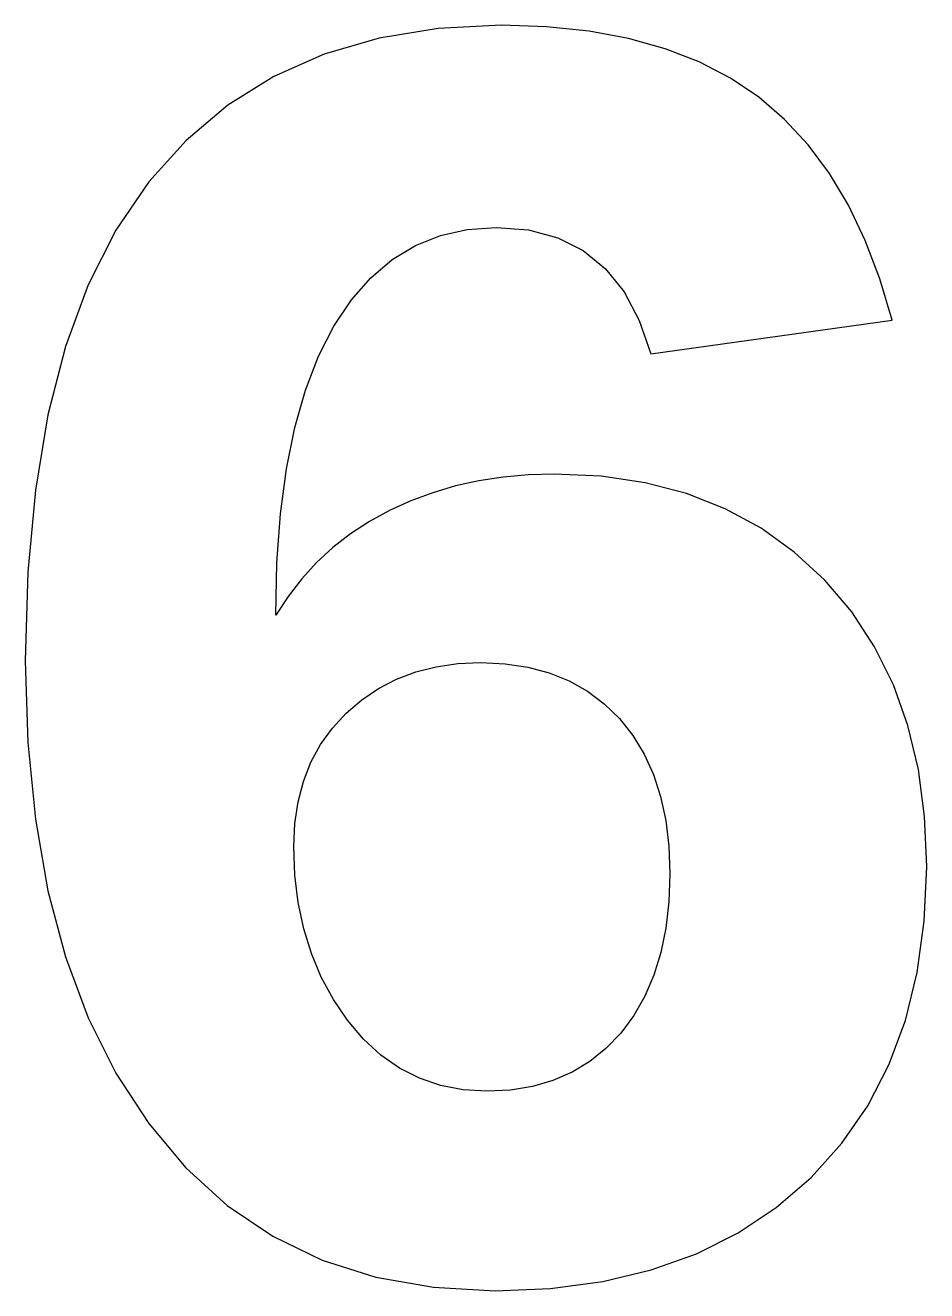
# Model space of a CAD drawing. Header units: metres. Extents: x -18.4 to 19.9, y -57.5 to -3.8.
import ezdxf

# ---------------------------------------------------------------- set-up
doc = ezdxf.new("R2010")
doc.units = ezdxf.units.M

msp = doc.modelspace()

# ---------------------------------------------------------------- linework, layer by layer
for p, q in [((-0.84082, -3.90848), (-3.34819, -4.31554)), ((1.85034, -3.7728), (-0.84082, -3.90848)), ((3.76755, -3.83511), (1.85034, -3.7728)), ((5.56563, -4.02206), (3.76755, -3.83511)), ((7.24458, -4.33365), (5.56563, -4.02206)), ((-3.34819, -4.31554), (-5.67177, -4.99394)), ((8.80443, -4.76985), (7.24458, -4.33365)), ((10.2452, -5.33069), (8.80443, -4.76985)), ((-5.67177, -4.99394), (-7.81154, -5.94371)), ((11.5668, -6.01616), (10.2452, -5.33069)), ((-7.81154, -5.94371), (-9.76753, -7.16487)), ((12.7693, -6.82628), (11.5668, -6.01616)), ((13.8646, -7.76733), (12.7693, -6.82628)), ((-9.76753, -7.16487), (-11.5397, -8.65738)), ((14.8645, -8.84566), (13.8646, -7.76733)), ((-11.5397, -8.65738), (-13.1281, -10.4213)), ((15.769, -10.0612), (14.8645, -8.84566)), ((16.578, -11.4141), (15.769, -10.0612)), ((-13.1281, -10.4213), (-14.5176, -12.4642)), ((17.2915, -12.9042), (16.578, -11.4141)), ((0.398743, -12.4391), (1.61835, -12.3536)), ((1.61835, -12.3536), (3.00194, -12.4632)), ((-14.5176, -12.4642), (-15.6933, -14.7944)), ((-1.80376, -13.1239), (-0.741943, -12.6959)), ((-0.741943, -12.6959), (0.398743, -12.4391)), ((3.00194, -12.4632), (4.23723, -12.7922)), ((4.23723, -12.7922), (5.32423, -13.3404)), ((-2.78668, -13.7231), (-1.80376, -13.1239)), ((5.32423, -13.3404), (6.26294, -14.108)), ((17.9096, -14.5316), (17.2915, -12.9042)), ((-3.69072, -14.4934), (-2.78668, -13.7231)), ((-4.51585, -15.4349), (-3.69072, -14.4934)), ((6.26294, -14.108), (7.05336, -15.0948)), ((-15.6933, -14.7944), (-16.6552, -17.4117)), ((18.4322, -16.2962), (17.9096, -14.5316)), ((-5.2621, -16.5476), (-4.51585, -15.4349)), ((7.05336, -15.0948), (7.69548, -16.3009)), ((-5.91843, -17.8252), (-5.2621, -16.5476)), ((7.69548, -16.3009), (8.18932, -17.7264)), ((8.18932, -17.7264), (18.4322, -16.2962)), ((-16.6552, -17.4117), (-17.4033, -20.3162)), ((-6.47377, -19.2613), (-5.91843, -17.8252)), ((-6.92813, -20.8559), (-6.47377, -19.2613)), ((-17.4033, -20.3162), (-17.9377, -23.5078)), ((-7.28154, -22.6091), (-6.92813, -20.8559)), ((-7.53397, -24.5208), (-7.28154, -22.6091)), ((1.9276, -22.9547), (0.895004, -23.1125)), ((2.9933, -22.86), (1.9276, -22.9547)), ((4.09215, -22.8284), (2.9933, -22.86)), ((6.07761, -22.9204), (4.09215, -22.8284)), ((7.94791, -23.1961), (6.07761, -22.9204)), ((-17.9377, -23.5078), (-18.2584, -26.9866)), ((-1.07076, -23.6174), (-2.00395, -23.9646)), ((-0.104431, -23.3334), (-1.07076, -23.6174)), ((0.895004, -23.1125), (-0.104431, -23.3334)), ((9.70305, -23.6556), (7.94791, -23.1961)), ((-2.00395, -23.9646), (-2.90402, -24.3749)), ((11.343, -24.299), (9.70305, -23.6556)), ((-7.68542, -26.591), (-7.53397, -24.5208)), ((-2.90402, -24.3749), (-3.75992, -24.8441)), ((12.8678, -25.1262), (11.343, -24.299)), ((-3.75992, -24.8441), (-4.56059, -25.3687)), ((14.2775, -26.1372), (12.8678, -25.1262)), ((-4.56059, -25.3687), (-5.30608, -25.9484)), ((-5.30608, -25.9484), (-5.99635, -26.5834)), ((15.5719, -27.332), (14.2775, -26.1372)), ((-7.7359, -28.8197), (-7.68542, -26.591)), ((-5.99635, -26.5834), (-6.63141, -27.2736)), ((-18.2584, -26.9866), (-18.3653, -30.7526)), ((-6.63141, -27.2736), (-7.21126, -28.019)), ((16.7205, -28.6829), (15.5719, -27.332)), ((-7.21126, -28.019), (-7.7359, -28.8197)), ((17.6924, -30.1623), (16.7205, -28.6829)), ((18.4875, -31.7704), (17.6924, -30.1623)), ((-18.3653, -30.7526), (-18.2584, -34.2302)), ((-1.78996, -31.2242), (-0.924179, -31.0052)), ((-0.924179, -31.0052), (-0.007141, -30.8739)), ((-0.007141, -30.8739), (0.961136, -30.8301)), ((0.961136, -30.8301), (1.99966, -30.8786)), ((1.99966, -30.8786), (2.9727, -31.0242)), ((2.9727, -31.0242), (3.88025, -31.2668)), ((-3.36777, -31.9247), (-2.60449, -31.5307)), ((-2.60449, -31.5307), (-1.78996, -31.2242)), ((3.88025, -31.2668), (4.72231, -31.6064)), ((4.72231, -31.6064), (5.49886, -32.0431)), ((-4.07979, -32.4064), (-3.36777, -31.9247)), ((5.49886, -32.0431), (6.20993, -32.5768)), ((19.1059, -33.507), (18.4875, -31.7704)), ((-4.74055, -32.9756), (-4.07979, -32.4064)), ((6.20993, -32.5768), (6.85551, -33.2076)), ((-5.33018, -33.6164), (-4.74055, -32.9756)), ((6.85551, -33.2076), (7.42471, -33.9242)), ((-5.82909, -34.3133), (-5.33018, -33.6164)), ((19.5477, -35.3722), (19.1059, -33.507)), ((-18.2584, -34.2302), (-17.9377, -37.4845)), ((-6.23729, -35.0662), (-5.82909, -34.3133)), ((7.42471, -33.9242), (7.90636, -34.7157)), ((7.90636, -34.7157), (8.30043, -35.5821)), ((-6.55478, -35.8751), (-6.23729, -35.0662)), ((19.8127, -37.366), (19.5477, -35.3722)), ((-6.78156, -36.74), (-6.55478, -35.8751)), ((8.30043, -35.5821), (8.60692, -36.5235)), ((8.60692, -36.5235), (8.82585, -37.5399)), ((-6.91763, -37.661), (-6.78156, -36.74)), ((-17.9377, -37.4845), (-17.4033, -40.5157)), ((8.82585, -37.5399), (8.9572, -38.6311)), ((19.9011, -39.4884), (19.8127, -37.366)), ((-6.96298, -38.638), (-6.91763, -37.661)), ((-6.91644, -39.8583), (-6.96298, -38.638)), ((8.9572, -38.6311), (9.00099, -39.7973)), ((19.8009, -41.8119), (19.9011, -39.4884)), ((-6.77681, -41.0235), (-6.91644, -39.8583)), ((9.00099, -39.7973), (8.95839, -40.9861)), ((-17.4033, -40.5157), (-16.6552, -43.3236)), ((-6.5441, -42.1333), (-6.77681, -41.0235)), ((8.95839, -40.9861), (8.8306, -42.1007)), ((19.5004, -43.9895), (19.8009, -41.8119)), ((-6.21831, -43.188), (-6.5441, -42.1333)), ((8.8306, -42.1007), (8.6176, -43.1412)), ((-16.6552, -43.3236), (-15.6933, -45.9082)), ((-5.79942, -44.1874), (-6.21831, -43.188)), ((8.6176, -43.1412), (8.31941, -44.1075)), ((18.9995, -46.0211), (19.5004, -43.9895)), ((-5.28746, -45.1316), (-5.79942, -44.1874)), ((8.31941, -44.1075), (7.93602, -44.9996)), ((7.93602, -44.9996), (7.46744, -45.8177)), ((-4.68242, -46.0206), (-5.28746, -45.1316)), ((-15.6933, -45.9082), (-14.5176, -48.2697)), ((-4.0032, -46.8204), (-4.68242, -46.0206)), ((7.46744, -45.8177), (6.91365, -46.5615)), ((18.2982, -47.9068), (18.9995, -46.0211)), ((6.91365, -46.5615), (6.28651, -47.2178)), ((-3.26877, -47.4972), (-4.0032, -46.8204)), ((6.28651, -47.2178), (5.59785, -47.7732)), ((-2.4791, -48.0509), (-3.26877, -47.4972)), ((5.59785, -47.7732), (4.84769, -48.2276)), ((-14.5176, -48.2697), (-13.1281, -50.4079)), ((-1.6342, -48.4816), (-2.4791, -48.0509)), ((4.84769, -48.2276), (4.03601, -48.581)), ((17.3966, -49.6466), (18.2982, -47.9068)), ((-0.734055, -48.7892), (-1.6342, -48.4816)), ((0.221298, -48.9738), (-0.734055, -48.7892)), ((3.16281, -48.8334), (2.2281, -48.9849)), ((4.03601, -48.581), (3.16281, -48.8334)), ((1.23189, -49.0353), (0.221298, -48.9738)), ((2.2281, -48.9849), (1.23189, -49.0353)), ((16.2946, -51.2405), (17.3966, -49.6466)), ((-13.1281, -50.4079), (-11.5452, -52.2896)), ((14.9923, -52.6885), (16.2946, -51.2405)), ((-11.5452, -52.2896), (-9.78963, -53.8818)), ((13.5164, -53.9651), (14.9923, -52.6885)), ((-9.78963, -53.8818), (-7.86127, -55.1845)), ((11.8937, -55.0453), (13.5164, -53.9651)), ((-7.86127, -55.1845), (-5.76016, -56.1977)), ((10.1244, -55.9292), (11.8937, -55.0453)), ((-5.76016, -56.1977), (-3.48633, -56.9214)), ((8.20828, -56.6166), (10.1244, -55.9292)), ((-3.48633, -56.9214), (-1.03973, -57.3557)), ((6.14545, -57.1076), (8.20828, -56.6166)), ((-1.03973, -57.3557), (1.57959, -57.5004)), ((1.57959, -57.5004), (3.93588, -57.4022)), ((3.93588, -57.4022), (6.14545, -57.1076))]:
    msp.add_line(p, q)

doc.saveas('drawing.dxf')
